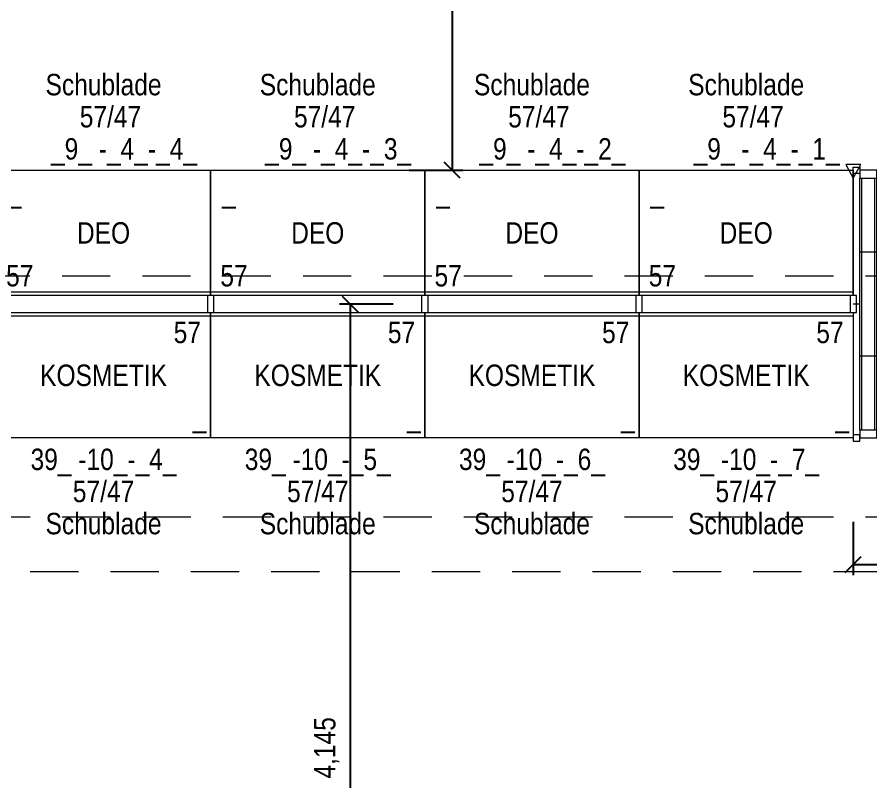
# Model space of a CAD drawing. Header units: millimetres. Extents: x 2027740 to 2136289, y -1533552 to -1491502.
# Drawn here: x 2074495 to 2078481, y -1503544 to -1499972 of the extents above; entities that cross this region are included whole.
import ezdxf
from ezdxf.enums import TextEntityAlignment as Align

# ---------------------------------------------------------------- set-up
doc = ezdxf.new("R2010")
doc.units = ezdxf.units.MM
doc.header["$MEASUREMENT"] = 0
doc.linetypes.add('DASHDOT', pattern=[0, 0, 0, 0])
doc.linetypes.add('DGN Style 2', pattern=[375.045563, 225.027338, -150.018225])
for name, color, linetype, lineweight in [('02_Unterzüge', 8, 'DGN Style 2', 0), ('10_Einrichtung', 7, 'Continuous', 0), ('10_Einrichtung (Construction)', 7, 'Continuous', 0), ('13_Ladenbau', 94, 'Continuous', 0), ('20_Sortimentierung', 7, 'Continuous', 0), ('21_Modulnummer', 7, 'Continuous', 0)]:
    doc.layers.add(name, color=color, linetype=linetype, lineweight=lineweight)
doc.layers.add('11 Regaltyp-Kennzeichnung', color=7, linetype='Continuous', lineweight=0, plot=False)
doc.styles.add('Rossmann', font='ARIALN.TTF', dxfattribs={"height": 100})
doc.styles.add('Style-Arial Narrow', font='ARIALN.TTF')
doc.dimstyles.new('Rossmann', dxfattribs={"dimtxt": 100, "dimasz": 75, "dimexe": 50, "dimexo": 0.0625, "dimgap": 50, "dimtad": 1, "dimdec": 3, "dimlfac": 0.001, "dimzin": 3, "dimtxsty": 'Rossmann', "dimcen": 0, "dimadec": 3, "dimazin": 0, "dimtfac": 1, "dimtdec": 0, "dimtofl": 0, "dimtmove": 0, "dimatfit": 1, "dimfxl": 200, "dimfxlon": 1, "dimfrac": 2, "dimtolj": 1, "dimtzin": 3, "dimarcsym": 0})

# ---------------------------------------------------------------- blocks, each defined once
blk = doc.blocks.new('_Oblique')
at = {"color": 0, "linetype": 'ByBlock', "lineweight": -2}
blk.add_line((0.5, 0.5), (-0.5, -0.5), dxfattribs=at)
blk = doc.blocks.new('*D50')
at = {"layer": '10_Einrichtung', "color": 0, "linetype": 'ByBlock', "lineweight": -2, "transparency": 16777216}
for p, q in [((2076325.3, -1498386), (2076575.3, -1498386)), ((2076325.3, -1500687), (2076575.3, -1500687))]:
    blk.add_line(p, q, dxfattribs=at)
at = {"layer": '10_Einrichtung', "color": 0, "lineweight": -2, "transparency": 16777216}
blk.add_line((2076525.3, -1498386), (2076525.3, -1500687), dxfattribs=at)
at = {"layer": 'Defpoints', "color": 0, "lineweight": 0, "transparency": 16777216}
for p in [(2073535.6, -1498386), (2075398.2, -1500687), (2076525.3, -1500687)]:
    blk.add_point(p, dxfattribs=at)
at = {"layer": '10_Einrichtung', "color": 0, "lineweight": -2, "transparency": 16777216, "xscale": 75, "yscale": 75, "zscale": 75}
for p, rotation in [((2076525.3, -1498386), 90), ((2076525.3, -1500687), 270)]:
    blk.add_blockref('_Oblique', p, dxfattribs=dict(at, rotation=rotation))
at = {"layer": '10_Einrichtung', "color": 0, "transparency": 16777216, "insert": (2076415.2, -1499536.5), "char_height": 100, "attachment_point": 5, "rotation": 90, "style": 'Style-Arial Narrow'}
blk.add_mtext('\\A1;2,301', dxfattribs=at)
blk = doc.blocks.new('*U82')
at = {"layer": '10_Einrichtung', "color": 7, "lineweight": 0}
for p, q in [((-104.6, -588.6), (-104.6, 588.6)), ((-24.6, -588.6), (-24.6, 588.6)), ((-24.6, 242.7), (-104.6, 242.7)), ((-24.6, -242.7), (-104.6, -242.7))]:
    blk.add_line(p, q, dxfattribs=at)
at = {"layer": '10_Einrichtung', "color": 7, "linetype": 'DASHDOT', "lineweight": 0, "ltscale": 10711.97411}
for p, q in [((-94.6, -588.6), (-94.6, 588.6)), ((-34.6, -588.6), (-34.6, 588.6))]:
    blk.add_line(p, q, dxfattribs=at)
at = {"layer": '10_Einrichtung', "color": 7, "linetype": 'Continuous', "lineweight": 0, "flags": 128}
for points in [[(-134.6, 640), (-104.6, 640), (-104.6, 610), (-134.6, 610)], [(-134.6, -640), (-104.6, -640), (-104.6, -610), (-134.6, -610)]]:
    blk.add_lwpolyline(points, close=True, dxfattribs=at)
at = {"layer": '10_Einrichtung', "color": 7, "lineweight": 0, "flags": 128}
for points in [[(-24.6, 588.6), (-24.6, 625), (-104.6, 625), (-104.6, 588.6)], [(-24.6, -625), (-24.6, -588.6), (-104.6, -588.6), (-104.6, -625)]]:
    blk.add_lwpolyline(points, close=True, dxfattribs=at)
at = {"layer": '10_Einrichtung', "color": 32, "linetype": 'Continuous', "lineweight": 0, "flags": 128}
blk.add_lwpolyline([(-24.6, 625), (-4.6, 625), (-4.6, -625), (-24.6, -625)], close=True, dxfattribs=at)
at = {"layer": '10_Einrichtung (Construction)', "color": 7, "linetype": 'Continuous', "lineweight": 0}
blk.add_line((-104.6, 0), (-134.6, 0), dxfattribs=at)
blk = doc.blocks.new('*U81')
at = {"layer": '10_Einrichtung', "color": 32, "linetype": 'Continuous', "lineweight": 0}
blk.add_blockref('*U82', (-27.3, 0), dxfattribs=at)
at = {"layer": '10_Einrichtung', "color": 7, "linetype": 'Continuous', "lineweight": 0, "style": 'Style-Arial Narrow'}
blk.add_text('1,25', height=100, rotation=90, dxfattribs=at).set_placement((61.9, -498), align=Align.MIDDLE_CENTER)
blk = doc.blocks.new('K Hog')
at = {"layer": '10_Einrichtung', "color": 7, "linetype": 'Continuous', "lineweight": 0}
blk.add_blockref('*U81', (161.917, 0), dxfattribs=at)
blk = doc.blocks.new('*U399')
at = {"layer": '10_Einrichtung', "color": 7, "linetype": 'Continuous', "lineweight": 0}
blk.add_line((-500, 237.5), (500, 237.5), dxfattribs=at)
at = {"layer": '10_Einrichtung', "color": 7, "linetype": 'Continuous', "lineweight": 0, "flags": 128}
for points in [[(-485, 332.5), (-515, 332.5), (-515, 252.5), (-485, 252.5)], [(515, 332.5), (485, 332.5), (485, 252.5), (515, 252.5)], [(-500, 252.5), (500, 252.5), (500, -332.5), (-500, -332.5)]]:
    blk.add_lwpolyline(points, close=True, dxfattribs=at)
at = {"layer": '10_Einrichtung (Construction)', "color": 3, "linetype": 'Continuous', "lineweight": 0}
for p, q in [((-500, 252.5), (-500, -332.5)), ((500, 252.5), (500, -332.5))]:
    blk.add_line(p, q, dxfattribs=at)
at = {"layer": '10_Einrichtung (Construction)', "color": 5, "linetype": 'Continuous', "lineweight": 0}
blk.add_line((-500, 252.5), (500, 252.5), dxfattribs=at)
at = {"layer": '10_Einrichtung', "color": 7, "linetype": 'Continuous', "lineweight": 0, "style": 'Rossmann'}
blk.add_text('57', height=100, rotation=180, dxfattribs=at).set_placement((391.1, 160.1), align=Align.MIDDLE_CENTER)
blk = doc.blocks.new('R1 57_27')
at = {"layer": '10_Einrichtung', "color": 7, "linetype": 'Continuous', "lineweight": 0}
blk.add_blockref('*U399', (500, -292.5), dxfattribs=at)
blk = doc.blocks.new('I1 57_27')
at = {"layer": '10_Einrichtung', "color": 7, "linetype": 'Continuous', "lineweight": 0}
blk.add_blockref('R1 57_27', (0, 0), dxfattribs=at)
at = {"layer": '11 Regaltyp-Kennzeichnung', "color": 7, "linetype": 'Continuous', "lineweight": 0, "style": 'Style-Arial Narrow'}
blk.add_attdef('I1 57_27_0', text='', height=100, rotation=180, dxfattribs=at).set_placement((883.2, -475), align=Align.RIGHT)
at = {"layer": '20_Sortimentierung', "color": 7, "linetype": 'Continuous', "lineweight": 0, "style": 'Style-Arial Narrow'}
blk.add_attdef('I1 57_27_0', text='', height=100, rotation=180, dxfattribs=at).set_placement((500, -332.5), align=Align.MIDDLE_CENTER)
at = {"layer": '21_Modulnummer', "color": 7, "linetype": 'Continuous', "lineweight": 0, "insert": (404.6, -775), "char_height": 100, "attachment_point": 2, "rotation": 180, "line_spacing_factor": 0.6, "style": 'Style-Arial Narrow'}
blk.add_mtext('_9_ -_4_-_1_', dxfattribs=at)
at = {"layer": '21_Modulnummer', "color": 251, "linetype": 'Continuous', "lineweight": 0, "style": 'Style-Arial Narrow'}
blk.add_attdef('I1 57_27_0', text='', height=100, rotation=180, dxfattribs=at).set_placement((467.6, -925), align=Align.TOP_CENTER)
at = {"layer": '21_Modulnummer', "color": 5, "linetype": 'Continuous', "lineweight": 0, "style": 'Style-Arial Narrow'}
blk.add_attdef('I1 57_27_0', text='', height=100, rotation=180, dxfattribs=at).set_placement((500, -1075), align=Align.TOP_CENTER)
blk = doc.blocks.new('*U402')
at = {"layer": '10_Einrichtung', "color": 7, "linetype": 'Continuous', "lineweight": 0}
blk.add_line((-500, 237.5), (500, 237.5), dxfattribs=at)
at = {"layer": '10_Einrichtung', "color": 7, "linetype": 'Continuous', "lineweight": 0, "flags": 128}
for points in [[(-485, 332.5), (-515, 332.5), (-515, 252.5), (-485, 252.5)], [(515, 332.5), (485, 332.5), (485, 252.5), (515, 252.5)], [(-500, 252.5), (500, 252.5), (500, -332.5), (-500, -332.5)]]:
    blk.add_lwpolyline(points, close=True, dxfattribs=at)
at = {"layer": '10_Einrichtung (Construction)', "color": 3, "linetype": 'Continuous', "lineweight": 0}
for p, q in [((-500, 252.5), (-500, -332.5)), ((500, 252.5), (500, -332.5))]:
    blk.add_line(p, q, dxfattribs=at)
at = {"layer": '10_Einrichtung (Construction)', "color": 5, "linetype": 'Continuous', "lineweight": 0}
blk.add_line((-500, 252.5), (500, 252.5), dxfattribs=at)
at = {"layer": '10_Einrichtung', "color": 7, "linetype": 'Continuous', "lineweight": 0, "style": 'Rossmann'}
blk.add_text('57', height=100, rotation=180, dxfattribs=at).set_placement((391.1, 160.1), align=Align.MIDDLE_CENTER)
blk = doc.blocks.new('R1 57_28')
at = {"layer": '10_Einrichtung', "color": 7, "linetype": 'Continuous', "lineweight": 0}
blk.add_blockref('*U402', (500, -292.5), dxfattribs=at)
blk = doc.blocks.new('I1 57_28')
at = {"layer": '10_Einrichtung', "color": 7, "linetype": 'Continuous', "lineweight": 0}
blk.add_blockref('R1 57_28', (0, 0), dxfattribs=at)
at = {"layer": '11 Regaltyp-Kennzeichnung', "color": 7, "linetype": 'Continuous', "lineweight": 0, "style": 'Style-Arial Narrow'}
blk.add_attdef('I1 57_28_0', text='', height=100, rotation=180, dxfattribs=at).set_placement((883.2, -475), align=Align.RIGHT)
at = {"layer": '20_Sortimentierung', "color": 7, "linetype": 'Continuous', "lineweight": 0, "style": 'Style-Arial Narrow'}
blk.add_attdef('I1 57_28_0', text='', height=100, rotation=180, dxfattribs=at).set_placement((500, -332.5), align=Align.MIDDLE_CENTER)
at = {"layer": '21_Modulnummer', "color": 7, "linetype": 'Continuous', "lineweight": 0, "insert": (404.6, -775), "char_height": 100, "attachment_point": 2, "rotation": 180, "line_spacing_factor": 0.6, "style": 'Style-Arial Narrow'}
blk.add_mtext('_9_ -_4_-_2_', dxfattribs=at)
at = {"layer": '21_Modulnummer', "color": 251, "linetype": 'Continuous', "lineweight": 0, "style": 'Style-Arial Narrow'}
blk.add_attdef('I1 57_28_0', text='', height=100, rotation=180, dxfattribs=at).set_placement((467.6, -925), align=Align.TOP_CENTER)
at = {"layer": '21_Modulnummer', "color": 5, "linetype": 'Continuous', "lineweight": 0, "style": 'Style-Arial Narrow'}
blk.add_attdef('I1 57_28_0', text='', height=100, rotation=180, dxfattribs=at).set_placement((500, -1075), align=Align.TOP_CENTER)
blk = doc.blocks.new('*U405')
at = {"layer": '10_Einrichtung', "color": 7, "linetype": 'Continuous', "lineweight": 0}
blk.add_line((-500, 237.5), (500, 237.5), dxfattribs=at)
at = {"layer": '10_Einrichtung', "color": 7, "linetype": 'Continuous', "lineweight": 0, "flags": 128}
for points in [[(-485, 332.5), (-515, 332.5), (-515, 252.5), (-485, 252.5)], [(515, 332.5), (485, 332.5), (485, 252.5), (515, 252.5)], [(-500, 252.5), (500, 252.5), (500, -332.5), (-500, -332.5)]]:
    blk.add_lwpolyline(points, close=True, dxfattribs=at)
at = {"layer": '10_Einrichtung (Construction)', "color": 3, "linetype": 'Continuous', "lineweight": 0}
for p, q in [((-500, 252.5), (-500, -332.5)), ((500, 252.5), (500, -332.5))]:
    blk.add_line(p, q, dxfattribs=at)
at = {"layer": '10_Einrichtung (Construction)', "color": 5, "linetype": 'Continuous', "lineweight": 0}
blk.add_line((-500, 252.5), (500, 252.5), dxfattribs=at)
at = {"layer": '10_Einrichtung', "color": 7, "linetype": 'Continuous', "lineweight": 0, "style": 'Rossmann'}
blk.add_text('57', height=100, rotation=180, dxfattribs=at).set_placement((391.1, 160.1), align=Align.MIDDLE_CENTER)
blk = doc.blocks.new('R1 57_29')
at = {"layer": '10_Einrichtung', "color": 7, "linetype": 'Continuous', "lineweight": 0}
blk.add_blockref('*U405', (500, -292.5), dxfattribs=at)
blk = doc.blocks.new('I1 57_29')
at = {"layer": '10_Einrichtung', "color": 7, "linetype": 'Continuous', "lineweight": 0}
blk.add_blockref('R1 57_29', (0, 0), dxfattribs=at)
at = {"layer": '11 Regaltyp-Kennzeichnung', "color": 7, "linetype": 'Continuous', "lineweight": 0, "style": 'Style-Arial Narrow'}
blk.add_attdef('I1 57_29_0', text='', height=100, rotation=180, dxfattribs=at).set_placement((883.2, -475), align=Align.RIGHT)
at = {"layer": '20_Sortimentierung', "color": 7, "linetype": 'Continuous', "lineweight": 0, "style": 'Style-Arial Narrow'}
blk.add_attdef('I1 57_29_0', text='', height=100, rotation=180, dxfattribs=at).set_placement((500, -332.5), align=Align.MIDDLE_CENTER)
at = {"layer": '21_Modulnummer', "color": 7, "linetype": 'Continuous', "lineweight": 0, "insert": (404.6, -775), "char_height": 100, "attachment_point": 2, "rotation": 180, "line_spacing_factor": 0.6, "style": 'Style-Arial Narrow'}
blk.add_mtext('_9_ -_4_-_3_', dxfattribs=at)
at = {"layer": '21_Modulnummer', "color": 251, "linetype": 'Continuous', "lineweight": 0, "style": 'Style-Arial Narrow'}
blk.add_attdef('I1 57_29_0', text='', height=100, rotation=180, dxfattribs=at).set_placement((467.6, -925), align=Align.TOP_CENTER)
at = {"layer": '21_Modulnummer', "color": 5, "linetype": 'Continuous', "lineweight": 0, "style": 'Style-Arial Narrow'}
blk.add_attdef('I1 57_29_0', text='', height=100, rotation=180, dxfattribs=at).set_placement((500, -1075), align=Align.TOP_CENTER)
blk = doc.blocks.new('*U408')
at = {"layer": '10_Einrichtung', "color": 7, "linetype": 'Continuous', "lineweight": 0}
blk.add_line((-500, 237.5), (500, 237.5), dxfattribs=at)
at = {"layer": '10_Einrichtung', "color": 7, "linetype": 'Continuous', "lineweight": 0, "flags": 128}
for points in [[(-485, 332.5), (-515, 332.5), (-515, 252.5), (-485, 252.5)], [(515, 332.5), (485, 332.5), (485, 252.5), (515, 252.5)], [(-500, 252.5), (500, 252.5), (500, -332.5), (-500, -332.5)]]:
    blk.add_lwpolyline(points, close=True, dxfattribs=at)
at = {"layer": '10_Einrichtung (Construction)', "color": 3, "linetype": 'Continuous', "lineweight": 0}
for p, q in [((-500, 252.5), (-500, -332.5)), ((500, 252.5), (500, -332.5))]:
    blk.add_line(p, q, dxfattribs=at)
at = {"layer": '10_Einrichtung (Construction)', "color": 5, "linetype": 'Continuous', "lineweight": 0}
blk.add_line((-500, 252.5), (500, 252.5), dxfattribs=at)
at = {"layer": '10_Einrichtung', "color": 7, "linetype": 'Continuous', "lineweight": 0, "style": 'Rossmann'}
blk.add_text('57', height=100, rotation=180, dxfattribs=at).set_placement((391.1, 160.1), align=Align.MIDDLE_CENTER)
blk = doc.blocks.new('R1 57_30')
at = {"layer": '10_Einrichtung', "color": 7, "linetype": 'Continuous', "lineweight": 0}
blk.add_blockref('*U408', (500, -292.5), dxfattribs=at)
blk = doc.blocks.new('I1 57_30')
at = {"layer": '10_Einrichtung', "color": 7, "linetype": 'Continuous', "lineweight": 0}
blk.add_blockref('R1 57_30', (0, 0), dxfattribs=at)
at = {"layer": '11 Regaltyp-Kennzeichnung', "color": 7, "linetype": 'Continuous', "lineweight": 0, "style": 'Style-Arial Narrow'}
blk.add_attdef('I1 57_30_0', text='', height=100, rotation=180, dxfattribs=at).set_placement((883.2, -475), align=Align.RIGHT)
at = {"layer": '20_Sortimentierung', "color": 7, "linetype": 'Continuous', "lineweight": 0, "style": 'Style-Arial Narrow'}
blk.add_attdef('I1 57_30_0', text='', height=100, rotation=180, dxfattribs=at).set_placement((500, -332.5), align=Align.MIDDLE_CENTER)
at = {"layer": '21_Modulnummer', "color": 7, "linetype": 'Continuous', "lineweight": 0, "insert": (404.6, -775), "char_height": 100, "attachment_point": 2, "rotation": 180, "line_spacing_factor": 0.6, "style": 'Style-Arial Narrow'}
blk.add_mtext('_9_ -_4_-_4_', dxfattribs=at)
at = {"layer": '21_Modulnummer', "color": 251, "linetype": 'Continuous', "lineweight": 0, "style": 'Style-Arial Narrow'}
blk.add_attdef('I1 57_30_0', text='', height=100, rotation=180, dxfattribs=at).set_placement((467.6, -925), align=Align.TOP_CENTER)
at = {"layer": '21_Modulnummer', "color": 5, "linetype": 'Continuous', "lineweight": 0, "style": 'Style-Arial Narrow'}
blk.add_attdef('I1 57_30_0', text='', height=100, rotation=180, dxfattribs=at).set_placement((500, -1075), align=Align.TOP_CENTER)
blk = doc.blocks.new('*U531')
at = {"layer": '10_Einrichtung', "color": 7, "linetype": 'Continuous', "lineweight": 0}
blk.add_line((-500, 237.5), (500, 237.5), dxfattribs=at)
at = {"layer": '10_Einrichtung', "color": 7, "linetype": 'Continuous', "lineweight": 0, "flags": 128}
for points in [[(-485, 332.5), (-515, 332.5), (-515, 252.5), (-485, 252.5)], [(515, 332.5), (485, 332.5), (485, 252.5), (515, 252.5)], [(-500, 252.5), (500, 252.5), (500, -332.5), (-500, -332.5)]]:
    blk.add_lwpolyline(points, close=True, dxfattribs=at)
at = {"layer": '10_Einrichtung (Construction)', "color": 3, "linetype": 'Continuous', "lineweight": 0}
for p, q in [((-500, 252.5), (-500, -332.5)), ((500, 252.5), (500, -332.5))]:
    blk.add_line(p, q, dxfattribs=at)
at = {"layer": '10_Einrichtung (Construction)', "color": 5, "linetype": 'Continuous', "lineweight": 0}
blk.add_line((-500, 252.5), (500, 252.5), dxfattribs=at)
at = {"layer": '10_Einrichtung', "color": 7, "linetype": 'Continuous', "lineweight": 0, "style": 'Rossmann'}
blk.add_text('57', height=100, dxfattribs=at).set_placement((391.1, 160.1), align=Align.MIDDLE_CENTER)
blk = doc.blocks.new('R1 57_60')
at = {"layer": '10_Einrichtung', "color": 7, "linetype": 'Continuous', "lineweight": 0}
blk.add_blockref('*U531', (500, -292.5), dxfattribs=at)
blk = doc.blocks.new('I1 57_60')
at = {"layer": '10_Einrichtung', "color": 7, "linetype": 'Continuous', "lineweight": 0}
blk.add_blockref('R1 57_60', (0, 0), dxfattribs=at)
at = {"layer": '11 Regaltyp-Kennzeichnung', "color": 7, "linetype": 'Continuous', "lineweight": 0, "style": 'Style-Arial Narrow'}
blk.add_attdef('I1 57_60_0', text='', height=100, dxfattribs=at).set_placement((980, -575), align=Align.RIGHT)
at = {"layer": '20_Sortimentierung', "color": 7, "linetype": 'Continuous', "lineweight": 0, "style": 'Style-Arial Narrow'}
blk.add_attdef('I1 57_60_0', text='', height=100, dxfattribs=at).set_placement((500, -332.5), align=Align.MIDDLE_CENTER)
at = {"layer": '21_Modulnummer', "color": 7, "linetype": 'Continuous', "lineweight": 0, "insert": (500, -675), "char_height": 100, "attachment_point": 2, "line_spacing_factor": 0.6, "style": 'Style-Arial Narrow'}
blk.add_mtext('39_ -10_-_4_', dxfattribs=at)
at = {"layer": '21_Modulnummer', "color": 251, "linetype": 'Continuous', "lineweight": 0, "style": 'Style-Arial Narrow'}
blk.add_attdef('I1 57_60_0', text='', height=100, dxfattribs=at).set_placement((500, -825), align=Align.TOP_CENTER)
at = {"layer": '21_Modulnummer', "color": 5, "linetype": 'Continuous', "lineweight": 0, "style": 'Style-Arial Narrow'}
blk.add_attdef('I1 57_60_0', text='', height=100, dxfattribs=at).set_placement((500, -975), align=Align.TOP_CENTER)
blk = doc.blocks.new('*U534')
at = {"layer": '10_Einrichtung', "color": 7, "linetype": 'Continuous', "lineweight": 0}
blk.add_line((-500, 237.5), (500, 237.5), dxfattribs=at)
at = {"layer": '10_Einrichtung', "color": 7, "linetype": 'Continuous', "lineweight": 0, "flags": 128}
for points in [[(-485, 332.5), (-515, 332.5), (-515, 252.5), (-485, 252.5)], [(515, 332.5), (485, 332.5), (485, 252.5), (515, 252.5)], [(-500, 252.5), (500, 252.5), (500, -332.5), (-500, -332.5)]]:
    blk.add_lwpolyline(points, close=True, dxfattribs=at)
at = {"layer": '10_Einrichtung (Construction)', "color": 3, "linetype": 'Continuous', "lineweight": 0}
for p, q in [((-500, 252.5), (-500, -332.5)), ((500, 252.5), (500, -332.5))]:
    blk.add_line(p, q, dxfattribs=at)
at = {"layer": '10_Einrichtung (Construction)', "color": 5, "linetype": 'Continuous', "lineweight": 0}
blk.add_line((-500, 252.5), (500, 252.5), dxfattribs=at)
at = {"layer": '10_Einrichtung', "color": 7, "linetype": 'Continuous', "lineweight": 0, "style": 'Rossmann'}
blk.add_text('57', height=100, dxfattribs=at).set_placement((391.1, 160.1), align=Align.MIDDLE_CENTER)
blk = doc.blocks.new('R1 57_61')
at = {"layer": '10_Einrichtung', "color": 7, "linetype": 'Continuous', "lineweight": 0}
blk.add_blockref('*U534', (500, -292.5), dxfattribs=at)
blk = doc.blocks.new('I1 57_61')
at = {"layer": '10_Einrichtung', "color": 7, "linetype": 'Continuous', "lineweight": 0}
blk.add_blockref('R1 57_61', (0, 0), dxfattribs=at)
at = {"layer": '11 Regaltyp-Kennzeichnung', "color": 7, "linetype": 'Continuous', "lineweight": 0, "style": 'Style-Arial Narrow'}
blk.add_attdef('I1 57_61_0', text='', height=100, dxfattribs=at).set_placement((980, -575), align=Align.RIGHT)
at = {"layer": '20_Sortimentierung', "color": 7, "linetype": 'Continuous', "lineweight": 0, "style": 'Style-Arial Narrow'}
blk.add_attdef('I1 57_61_0', text='', height=100, dxfattribs=at).set_placement((500, -332.5), align=Align.MIDDLE_CENTER)
at = {"layer": '21_Modulnummer', "color": 7, "linetype": 'Continuous', "lineweight": 0, "insert": (500, -675), "char_height": 100, "attachment_point": 2, "line_spacing_factor": 0.6, "style": 'Style-Arial Narrow'}
blk.add_mtext('39_ -10_-_5_', dxfattribs=at)
at = {"layer": '21_Modulnummer', "color": 251, "linetype": 'Continuous', "lineweight": 0, "style": 'Style-Arial Narrow'}
blk.add_attdef('I1 57_61_0', text='', height=100, dxfattribs=at).set_placement((500, -825), align=Align.TOP_CENTER)
at = {"layer": '21_Modulnummer', "color": 5, "linetype": 'Continuous', "lineweight": 0, "style": 'Style-Arial Narrow'}
blk.add_attdef('I1 57_61_0', text='', height=100, dxfattribs=at).set_placement((500, -975), align=Align.TOP_CENTER)
blk = doc.blocks.new('*U537')
at = {"layer": '10_Einrichtung', "color": 7, "linetype": 'Continuous', "lineweight": 0}
blk.add_line((-500, 237.5), (500, 237.5), dxfattribs=at)
at = {"layer": '10_Einrichtung', "color": 7, "linetype": 'Continuous', "lineweight": 0, "flags": 128}
for points in [[(-485, 332.5), (-515, 332.5), (-515, 252.5), (-485, 252.5)], [(515, 332.5), (485, 332.5), (485, 252.5), (515, 252.5)], [(-500, 252.5), (500, 252.5), (500, -332.5), (-500, -332.5)]]:
    blk.add_lwpolyline(points, close=True, dxfattribs=at)
at = {"layer": '10_Einrichtung (Construction)', "color": 3, "linetype": 'Continuous', "lineweight": 0}
for p, q in [((-500, 252.5), (-500, -332.5)), ((500, 252.5), (500, -332.5))]:
    blk.add_line(p, q, dxfattribs=at)
at = {"layer": '10_Einrichtung (Construction)', "color": 5, "linetype": 'Continuous', "lineweight": 0}
blk.add_line((-500, 252.5), (500, 252.5), dxfattribs=at)
at = {"layer": '10_Einrichtung', "color": 7, "linetype": 'Continuous', "lineweight": 0, "style": 'Rossmann'}
blk.add_text('57', height=100, dxfattribs=at).set_placement((391.1, 160.1), align=Align.MIDDLE_CENTER)
blk = doc.blocks.new('R1 57_62')
at = {"layer": '10_Einrichtung', "color": 7, "linetype": 'Continuous', "lineweight": 0}
blk.add_blockref('*U537', (500, -292.5), dxfattribs=at)
blk = doc.blocks.new('I1 57_62')
at = {"layer": '10_Einrichtung', "color": 7, "linetype": 'Continuous', "lineweight": 0}
blk.add_blockref('R1 57_62', (0, 0), dxfattribs=at)
at = {"layer": '11 Regaltyp-Kennzeichnung', "color": 7, "linetype": 'Continuous', "lineweight": 0, "style": 'Style-Arial Narrow'}
blk.add_attdef('I1 57_62_0', text='', height=100, dxfattribs=at).set_placement((980, -575), align=Align.RIGHT)
at = {"layer": '20_Sortimentierung', "color": 7, "linetype": 'Continuous', "lineweight": 0, "style": 'Style-Arial Narrow'}
blk.add_attdef('I1 57_62_0', text='', height=100, dxfattribs=at).set_placement((500, -332.5), align=Align.MIDDLE_CENTER)
at = {"layer": '21_Modulnummer', "color": 7, "linetype": 'Continuous', "lineweight": 0, "insert": (500, -675), "char_height": 100, "attachment_point": 2, "line_spacing_factor": 0.6, "style": 'Style-Arial Narrow'}
blk.add_mtext('39_ -10_-_6_', dxfattribs=at)
at = {"layer": '21_Modulnummer', "color": 251, "linetype": 'Continuous', "lineweight": 0, "style": 'Style-Arial Narrow'}
blk.add_attdef('I1 57_62_0', text='', height=100, dxfattribs=at).set_placement((500, -825), align=Align.TOP_CENTER)
at = {"layer": '21_Modulnummer', "color": 5, "linetype": 'Continuous', "lineweight": 0, "style": 'Style-Arial Narrow'}
blk.add_attdef('I1 57_62_0', text='', height=100, dxfattribs=at).set_placement((500, -975), align=Align.TOP_CENTER)
blk = doc.blocks.new('*U540')
at = {"layer": '10_Einrichtung', "color": 7, "linetype": 'Continuous', "lineweight": 0}
blk.add_line((-500, 237.5), (500, 237.5), dxfattribs=at)
at = {"layer": '10_Einrichtung', "color": 7, "linetype": 'Continuous', "lineweight": 0, "flags": 128}
for points in [[(-485, 332.5), (-515, 332.5), (-515, 252.5), (-485, 252.5)], [(515, 332.5), (485, 332.5), (485, 252.5), (515, 252.5)], [(-500, 252.5), (500, 252.5), (500, -332.5), (-500, -332.5)]]:
    blk.add_lwpolyline(points, close=True, dxfattribs=at)
at = {"layer": '10_Einrichtung (Construction)', "color": 3, "linetype": 'Continuous', "lineweight": 0}
for p, q in [((-500, 252.5), (-500, -332.5)), ((500, 252.5), (500, -332.5))]:
    blk.add_line(p, q, dxfattribs=at)
at = {"layer": '10_Einrichtung (Construction)', "color": 5, "linetype": 'Continuous', "lineweight": 0}
blk.add_line((-500, 252.5), (500, 252.5), dxfattribs=at)
at = {"layer": '10_Einrichtung', "color": 7, "linetype": 'Continuous', "lineweight": 0, "style": 'Rossmann'}
blk.add_text('57', height=100, dxfattribs=at).set_placement((391.1, 160.1), align=Align.MIDDLE_CENTER)
blk = doc.blocks.new('R1 57_63')
at = {"layer": '10_Einrichtung', "color": 7, "linetype": 'Continuous', "lineweight": 0}
blk.add_blockref('*U540', (500, -292.5), dxfattribs=at)
blk = doc.blocks.new('I1 57_63')
at = {"layer": '10_Einrichtung', "color": 7, "linetype": 'Continuous', "lineweight": 0}
blk.add_blockref('R1 57_63', (0, 0), dxfattribs=at)
at = {"layer": '11 Regaltyp-Kennzeichnung', "color": 7, "linetype": 'Continuous', "lineweight": 0, "style": 'Style-Arial Narrow'}
blk.add_attdef('I1 57_63_0', text='', height=100, dxfattribs=at).set_placement((980, -575), align=Align.RIGHT)
at = {"layer": '20_Sortimentierung', "color": 7, "linetype": 'Continuous', "lineweight": 0, "style": 'Style-Arial Narrow'}
blk.add_attdef('I1 57_63_0', text='', height=100, dxfattribs=at).set_placement((500, -332.5), align=Align.MIDDLE_CENTER)
at = {"layer": '21_Modulnummer', "color": 7, "linetype": 'Continuous', "lineweight": 0, "insert": (500, -675), "char_height": 100, "attachment_point": 2, "line_spacing_factor": 0.6, "style": 'Style-Arial Narrow'}
blk.add_mtext('39_ -10_-_7_', dxfattribs=at)
at = {"layer": '21_Modulnummer', "color": 251, "linetype": 'Continuous', "lineweight": 0, "style": 'Style-Arial Narrow'}
blk.add_attdef('I1 57_63_0', text='', height=100, dxfattribs=at).set_placement((500, -825), align=Align.TOP_CENTER)
at = {"layer": '21_Modulnummer', "color": 5, "linetype": 'Continuous', "lineweight": 0, "style": 'Style-Arial Narrow'}
blk.add_attdef('I1 57_63_0', text='', height=100, dxfattribs=at).set_placement((500, -975), align=Align.TOP_CENTER)
blk = doc.blocks.new('*D622')
at = {"layer": '13_Ladenbau', "color": 0, "linetype": 'ByBlock', "lineweight": -2, "transparency": 16777216}
for p, q in [((2078398.2, -1502328.6), (2078398.2, -1502578.6)), ((2085843.3, -1502328.6), (2085843.3, -1502578.6))]:
    blk.add_line(p, q, dxfattribs=at)
at = {"layer": '13_Ladenbau', "color": 0, "lineweight": -2, "transparency": 16777216}
blk.add_line((2078398.2, -1502528.6), (2085843.3, -1502528.6), dxfattribs=at)
at = {"layer": 'Defpoints', "color": 0, "lineweight": 0, "transparency": 16777216}
for p in [(2078398.2, -1500687), (2085843.3, -1500687), (2085843.3, -1502528.6)]:
    blk.add_point(p, dxfattribs=at)
at = {"layer": '13_Ladenbau', "color": 0, "lineweight": -2, "transparency": 16777216, "xscale": 75, "yscale": 75, "zscale": 75, "rotation": 180}
blk.add_blockref('_Oblique', (2078398.2, -1502528.6), dxfattribs=at)
at = {"layer": '13_Ladenbau', "color": 0, "lineweight": -2, "transparency": 16777216, "xscale": 75, "yscale": 75, "zscale": 75}
blk.add_blockref('_Oblique', (2085843.3, -1502528.6), dxfattribs=at)
at = {"layer": '13_Ladenbau', "color": 0, "transparency": 16777216, "insert": (2082300.2, -1502418.7), "char_height": 100, "attachment_point": 5, "style": 'Style-Arial Narrow'}
blk.add_mtext('\\A1;7,445', dxfattribs=at)
blk = doc.blocks.new('*D632')
at = {"layer": '13_Ladenbau', "color": 0, "linetype": 'ByBlock', "lineweight": -2, "transparency": 16777216}
for p, q in [((2076250.2, -1501312), (2076000.2, -1501312)), ((2076250.2, -1505456.7), (2076000.2, -1505456.7))]:
    blk.add_line(p, q, dxfattribs=at)
at = {"layer": '13_Ladenbau', "color": 0, "lineweight": -2, "transparency": 16777216}
blk.add_line((2076050.2, -1501312), (2076050.2, -1505456.7), dxfattribs=at)
at = {"layer": 'Defpoints', "color": 0, "lineweight": 0, "transparency": 16777216}
for p in [(2077383.2, -1501312), (2076050.2, -1505456.7), (2077383.2, -1505456.7)]:
    blk.add_point(p, dxfattribs=at)
at = {"layer": '13_Ladenbau', "color": 0, "lineweight": -2, "transparency": 16777216, "xscale": 75, "yscale": 75, "zscale": 75}
for p, rotation in [((2076050.2, -1501312), 90), ((2076050.2, -1505456.7), 270)]:
    blk.add_blockref('_Oblique', p, dxfattribs=dict(at, rotation=rotation))
at = {"layer": '13_Ladenbau', "color": 0, "transparency": 16777216, "insert": (2075940.1, -1503384.3), "char_height": 100, "attachment_point": 5, "rotation": 90, "style": 'Style-Arial Narrow'}
blk.add_mtext('\\A1;4,145', dxfattribs=at)
blk = doc.blocks.new('Z_Kennzeichen Endständer_3')
at = {"layer": '10_Einrichtung', "color": 7, "linetype": 'Continuous', "lineweight": 0, "flags": 128}
blk.add_lwpolyline([(0, 36.2), (-34.7, -26.8), (35.1, -26.8)], close=True, dxfattribs=at)
blk = doc.blocks.new('End 160_57_1')
at = {"layer": '10_Einrichtung', "color": 7, "linetype": 'Continuous', "lineweight": 0, "flags": 128}
blk.add_lwpolyline([(-30.1395, 345.896), (-60.1395, 345.896), (-60.1395, 265.896), (-30.1395, 265.896)], close=True, dxfattribs=at)
at = {"layer": '10_Einrichtung (Construction)', "color": 3, "linetype": 'Continuous', "lineweight": 0}
blk.add_line((-45.1395, 265.896), (-45.1395, -319.104), dxfattribs=at)
at = {"layer": '10_Einrichtung', "lineweight": 0}
blk.add_blockref('Z_Kennzeichen Endständer_3', (-45.1395, -319.104), dxfattribs=at)
blk = doc.blocks.new('End 160_57')
at = {"layer": '10_Einrichtung', "color": 7, "linetype": 'Continuous', "lineweight": 0}
blk.add_blockref('End 160_57_1', (45.1395, -305.896), dxfattribs=at)

msp = doc.modelspace()

# ---------------------------------------------------------------- linework, layer by layer
at = {"layer": '02_Unterzüge', "flags": 128}
msp.add_lwpolyline([(2070378.0707, -1510737.6549), (2085128.0707, -1510737.6549), (2085128.0707, -1501181.6549), (2070378.0707, -1501181.6549)], close=True, dxfattribs=at)
at = {"layer": '02_Unterzüge', "linetype": 'DGN Style 2', "flags": 128}
for points in [[(2071503.0707, -1509612.6549), (2084003.0707, -1509612.6549), (2084003.0707, -1502306.6549), (2071503.0707, -1502306.6549)], [(2071758.0707, -1509357.6549), (2083748.0707, -1509357.6549), (2083748.0707, -1502561.6549), (2071758.0707, -1502561.6549)]]:
    msp.add_lwpolyline(points, close=True, dxfattribs=at)

# ---------------------------------------------------------------- block references
ref = msp.add_blockref('I1 57_30', (2075398.2363, -1501312.0007), dxfattribs=dict(rotation=180))
ref.add_attrib('I1 57_30_0', '57/47', dxfattribs={"layer": '21_Modulnummer', "color": 251, "linetype": 'Continuous', "lineweight": 0, "height": 100, "style": 'Style-Arial Narrow'}).set_placement((2074930.6688, -1500387.0007), align=Align.TOP_CENTER)
ref.add_attrib('I1 57_30_0', 'DEO', dxfattribs={"layer": '20_Sortimentierung', "color": 7, "linetype": 'Continuous', "lineweight": 0, "height": 100, "style": 'Style-Arial Narrow'}).set_placement((2074898.2363, -1500979.5007), align=Align.MIDDLE_CENTER)
ref.add_attrib('I1 57_30_0', 'Schublade', dxfattribs={"layer": '21_Modulnummer', "color": 5, "linetype": 'Continuous', "lineweight": 0, "height": 100, "style": 'Style-Arial Narrow'}).set_placement((2074898.2363, -1500237.0007), align=Align.TOP_CENTER)
ref.add_attrib('I1 57_30_0', '_', dxfattribs={"layer": '11 Regaltyp-Kennzeichnung', "color": 7, "linetype": 'Continuous', "lineweight": 0, "height": 100, "style": 'Style-Arial Narrow'}).set_placement((2074514.9931, -1500837.0007), align=Align.RIGHT)
ref = msp.add_blockref('I1 57_29', (2076398.2363, -1501312.0007), dxfattribs=dict(rotation=180))
ref.add_attrib('I1 57_29_0', '57/47', dxfattribs={"layer": '21_Modulnummer', "color": 251, "linetype": 'Continuous', "lineweight": 0, "height": 100, "style": 'Style-Arial Narrow'}).set_placement((2075930.6688, -1500387.0007), align=Align.TOP_CENTER)
ref.add_attrib('I1 57_29_0', 'DEO', dxfattribs={"layer": '20_Sortimentierung', "color": 7, "linetype": 'Continuous', "lineweight": 0, "height": 100, "style": 'Style-Arial Narrow'}).set_placement((2075898.2363, -1500979.5007), align=Align.MIDDLE_CENTER)
ref.add_attrib('I1 57_29_0', 'Schublade', dxfattribs={"layer": '21_Modulnummer', "color": 5, "linetype": 'Continuous', "lineweight": 0, "height": 100, "style": 'Style-Arial Narrow'}).set_placement((2075898.2363, -1500237.0007), align=Align.TOP_CENTER)
ref.add_attrib('I1 57_29_0', '_', dxfattribs={"layer": '11 Regaltyp-Kennzeichnung', "color": 7, "linetype": 'Continuous', "lineweight": 0, "height": 100, "style": 'Style-Arial Narrow'}).set_placement((2075514.9931, -1500837.0007), align=Align.RIGHT)
ref = msp.add_blockref('I1 57_28', (2077398.2363, -1501312.0007), dxfattribs=dict(rotation=180))
ref.add_attrib('I1 57_28_0', '57/47', dxfattribs={"layer": '21_Modulnummer', "color": 251, "linetype": 'Continuous', "lineweight": 0, "height": 100, "style": 'Style-Arial Narrow'}).set_placement((2076930.6688, -1500387.0007), align=Align.TOP_CENTER)
ref.add_attrib('I1 57_28_0', 'DEO', dxfattribs={"layer": '20_Sortimentierung', "color": 7, "linetype": 'Continuous', "lineweight": 0, "height": 100, "style": 'Style-Arial Narrow'}).set_placement((2076898.2363, -1500979.5007), align=Align.MIDDLE_CENTER)
ref.add_attrib('I1 57_28_0', 'Schublade', dxfattribs={"layer": '21_Modulnummer', "color": 5, "linetype": 'Continuous', "lineweight": 0, "height": 100, "style": 'Style-Arial Narrow'}).set_placement((2076898.2363, -1500237.0007), align=Align.TOP_CENTER)
ref.add_attrib('I1 57_28_0', '_', dxfattribs={"layer": '11 Regaltyp-Kennzeichnung', "color": 7, "linetype": 'Continuous', "lineweight": 0, "height": 100, "style": 'Style-Arial Narrow'}).set_placement((2076514.9931, -1500837.0007), align=Align.RIGHT)
ref = msp.add_blockref('I1 57_27', (2078398.2363, -1501312.0007), dxfattribs=dict(rotation=180))
ref.add_attrib('I1 57_27_0', '57/47', dxfattribs={"layer": '21_Modulnummer', "color": 251, "linetype": 'Continuous', "lineweight": 0, "height": 100, "style": 'Style-Arial Narrow'}).set_placement((2077930.6688, -1500387.0007), align=Align.TOP_CENTER)
ref.add_attrib('I1 57_27_0', 'DEO', dxfattribs={"layer": '20_Sortimentierung', "color": 7, "linetype": 'Continuous', "lineweight": 0, "height": 100, "style": 'Style-Arial Narrow'}).set_placement((2077898.2363, -1500979.5007), align=Align.MIDDLE_CENTER)
ref.add_attrib('I1 57_27_0', 'Schublade', dxfattribs={"layer": '21_Modulnummer', "color": 5, "linetype": 'Continuous', "lineweight": 0, "height": 100, "style": 'Style-Arial Narrow'}).set_placement((2077898.2363, -1500237.0007), align=Align.TOP_CENTER)
ref.add_attrib('I1 57_27_0', '_', dxfattribs={"layer": '11 Regaltyp-Kennzeichnung', "color": 7, "linetype": 'Continuous', "lineweight": 0, "height": 100, "style": 'Style-Arial Narrow'}).set_placement((2077514.9931, -1500837.0007), align=Align.RIGHT)
at = {"rotation": 180}
msp.add_blockref('End 160_57', (2078398.2363, -1501312.0007), dxfattribs=at)
ref = msp.add_blockref('I1 57_60', (2074398.2363, -1501312.0007))
ref.add_attrib('I1 57_60_0', '57/47', dxfattribs={"layer": '21_Modulnummer', "color": 251, "linetype": 'Continuous', "lineweight": 0, "height": 100, "style": 'Style-Arial Narrow'}).set_placement((2074898.2363, -1502137.0007), align=Align.TOP_CENTER)
ref.add_attrib('I1 57_60_0', 'KOSMETIK', dxfattribs={"layer": '20_Sortimentierung', "color": 7, "linetype": 'Continuous', "lineweight": 0, "height": 100, "style": 'Style-Arial Narrow'}).set_placement((2074898.2363, -1501644.5007), align=Align.MIDDLE_CENTER)
ref.add_attrib('I1 57_60_0', 'Schublade', dxfattribs={"layer": '21_Modulnummer', "color": 5, "linetype": 'Continuous', "lineweight": 0, "height": 100, "style": 'Style-Arial Narrow'}).set_placement((2074898.2363, -1502287.0007), align=Align.TOP_CENTER)
ref.add_attrib('I1 57_60_0', '_', dxfattribs={"layer": '11 Regaltyp-Kennzeichnung', "color": 7, "linetype": 'Continuous', "lineweight": 0, "height": 100, "style": 'Style-Arial Narrow'}).set_placement((2075378.2363, -1501887.0007), align=Align.RIGHT)
ref = msp.add_blockref('I1 57_61', (2075398.2363, -1501312.0007))
ref.add_attrib('I1 57_61_0', '57/47', dxfattribs={"layer": '21_Modulnummer', "color": 251, "linetype": 'Continuous', "lineweight": 0, "height": 100, "style": 'Style-Arial Narrow'}).set_placement((2075898.2363, -1502137.0007), align=Align.TOP_CENTER)
ref.add_attrib('I1 57_61_0', 'KOSMETIK', dxfattribs={"layer": '20_Sortimentierung', "color": 7, "linetype": 'Continuous', "lineweight": 0, "height": 100, "style": 'Style-Arial Narrow'}).set_placement((2075898.2363, -1501644.5007), align=Align.MIDDLE_CENTER)
ref.add_attrib('I1 57_61_0', 'Schublade', dxfattribs={"layer": '21_Modulnummer', "color": 5, "linetype": 'Continuous', "lineweight": 0, "height": 100, "style": 'Style-Arial Narrow'}).set_placement((2075898.2363, -1502287.0007), align=Align.TOP_CENTER)
ref.add_attrib('I1 57_61_0', '_', dxfattribs={"layer": '11 Regaltyp-Kennzeichnung', "color": 7, "linetype": 'Continuous', "lineweight": 0, "height": 100, "style": 'Style-Arial Narrow'}).set_placement((2076378.2363, -1501887.0007), align=Align.RIGHT)
ref = msp.add_blockref('I1 57_62', (2076398.2363, -1501312.0007))
ref.add_attrib('I1 57_62_0', '57/47', dxfattribs={"layer": '21_Modulnummer', "color": 251, "linetype": 'Continuous', "lineweight": 0, "height": 100, "style": 'Style-Arial Narrow'}).set_placement((2076898.2363, -1502137.0007), align=Align.TOP_CENTER)
ref.add_attrib('I1 57_62_0', 'KOSMETIK', dxfattribs={"layer": '20_Sortimentierung', "color": 7, "linetype": 'Continuous', "lineweight": 0, "height": 100, "style": 'Style-Arial Narrow'}).set_placement((2076898.2363, -1501644.5007), align=Align.MIDDLE_CENTER)
ref.add_attrib('I1 57_62_0', 'Schublade', dxfattribs={"layer": '21_Modulnummer', "color": 5, "linetype": 'Continuous', "lineweight": 0, "height": 100, "style": 'Style-Arial Narrow'}).set_placement((2076898.2363, -1502287.0007), align=Align.TOP_CENTER)
ref.add_attrib('I1 57_62_0', '_', dxfattribs={"layer": '11 Regaltyp-Kennzeichnung', "color": 7, "linetype": 'Continuous', "lineweight": 0, "height": 100, "style": 'Style-Arial Narrow'}).set_placement((2077378.2363, -1501887.0007), align=Align.RIGHT)
ref = msp.add_blockref('I1 57_63', (2077398.2363, -1501312.0007))
ref.add_attrib('I1 57_63_0', '57/47', dxfattribs={"layer": '21_Modulnummer', "color": 251, "linetype": 'Continuous', "lineweight": 0, "height": 100, "style": 'Style-Arial Narrow'}).set_placement((2077898.2363, -1502137.0007), align=Align.TOP_CENTER)
ref.add_attrib('I1 57_63_0', 'KOSMETIK', dxfattribs={"layer": '20_Sortimentierung', "color": 7, "linetype": 'Continuous', "lineweight": 0, "height": 100, "style": 'Style-Arial Narrow'}).set_placement((2077898.2363, -1501644.5007), align=Align.MIDDLE_CENTER)
ref.add_attrib('I1 57_63_0', 'Schublade', dxfattribs={"layer": '21_Modulnummer', "color": 5, "linetype": 'Continuous', "lineweight": 0, "height": 100, "style": 'Style-Arial Narrow'}).set_placement((2077898.2363, -1502287.0007), align=Align.TOP_CENTER)
ref.add_attrib('I1 57_63_0', '_', dxfattribs={"layer": '11 Regaltyp-Kennzeichnung', "color": 7, "linetype": 'Continuous', "lineweight": 0, "height": 100, "style": 'Style-Arial Narrow'}).set_placement((2078378.2363, -1501887.0007), align=Align.RIGHT)
at = {"layer": '10_Einrichtung', "color": 7, "linetype": 'Continuous', "lineweight": 0}
msp.add_blockref('K Hog', (2078398.2363, -1501312.0007), dxfattribs=at)

# ---------------------------------------------------------------- dimensions: what is measured, and where the dimension line sits
at = {"layer": '10_Einrichtung'}
dim = msp.add_linear_dim(base=(2076525.3204, -1500687.0007), p1=(2073535.5701, -1498386.0007), p2=(2075398.2363, -1500687.0007), angle=270, dimstyle='Rossmann', override={"dimtxsty": 'Style-Arial Narrow', "dimblk": 'Oblique', "dimtdec": 3}, dxfattribs=at)
dim.commit()
dim.dimension.update_dxf_attribs({"geometry": '*D50', "text_midpoint": (2076415.2249, -1499536.5007)})
at = {"layer": '13_Ladenbau'}
dim = msp.add_linear_dim(base=(2085843.2532, -1502528.6387), p1=(2078398.2363, -1500687.0007), p2=(2085843.2532, -1500687.0007), dimstyle='Rossmann', override={"dimtxsty": 'Style-Arial Narrow', "dimblk": 'Oblique', "dimtdec": 3}, dxfattribs=at)
dim.commit()
dim.dimension.update_dxf_attribs({"geometry": '*D622', "text_midpoint": (2082300.2467, -1502528.6387), "dimtype": 160})
dim = msp.add_linear_dim(base=(2076050.1576, -1505456.6947), p1=(2077383.2363, -1501312.0007), p2=(2077383.2363, -1505456.6947), angle=270, dimstyle='Rossmann', override={"dimtxsty": 'Style-Arial Narrow', "dimblk": 'Oblique', "dimtdec": 3}, dxfattribs=at)
dim.commit()
dim.dimension.update_dxf_attribs({"geometry": '*D632', "text_midpoint": (2075940.0621, -1503384.3477)})

doc.saveas('drawing.dxf')
